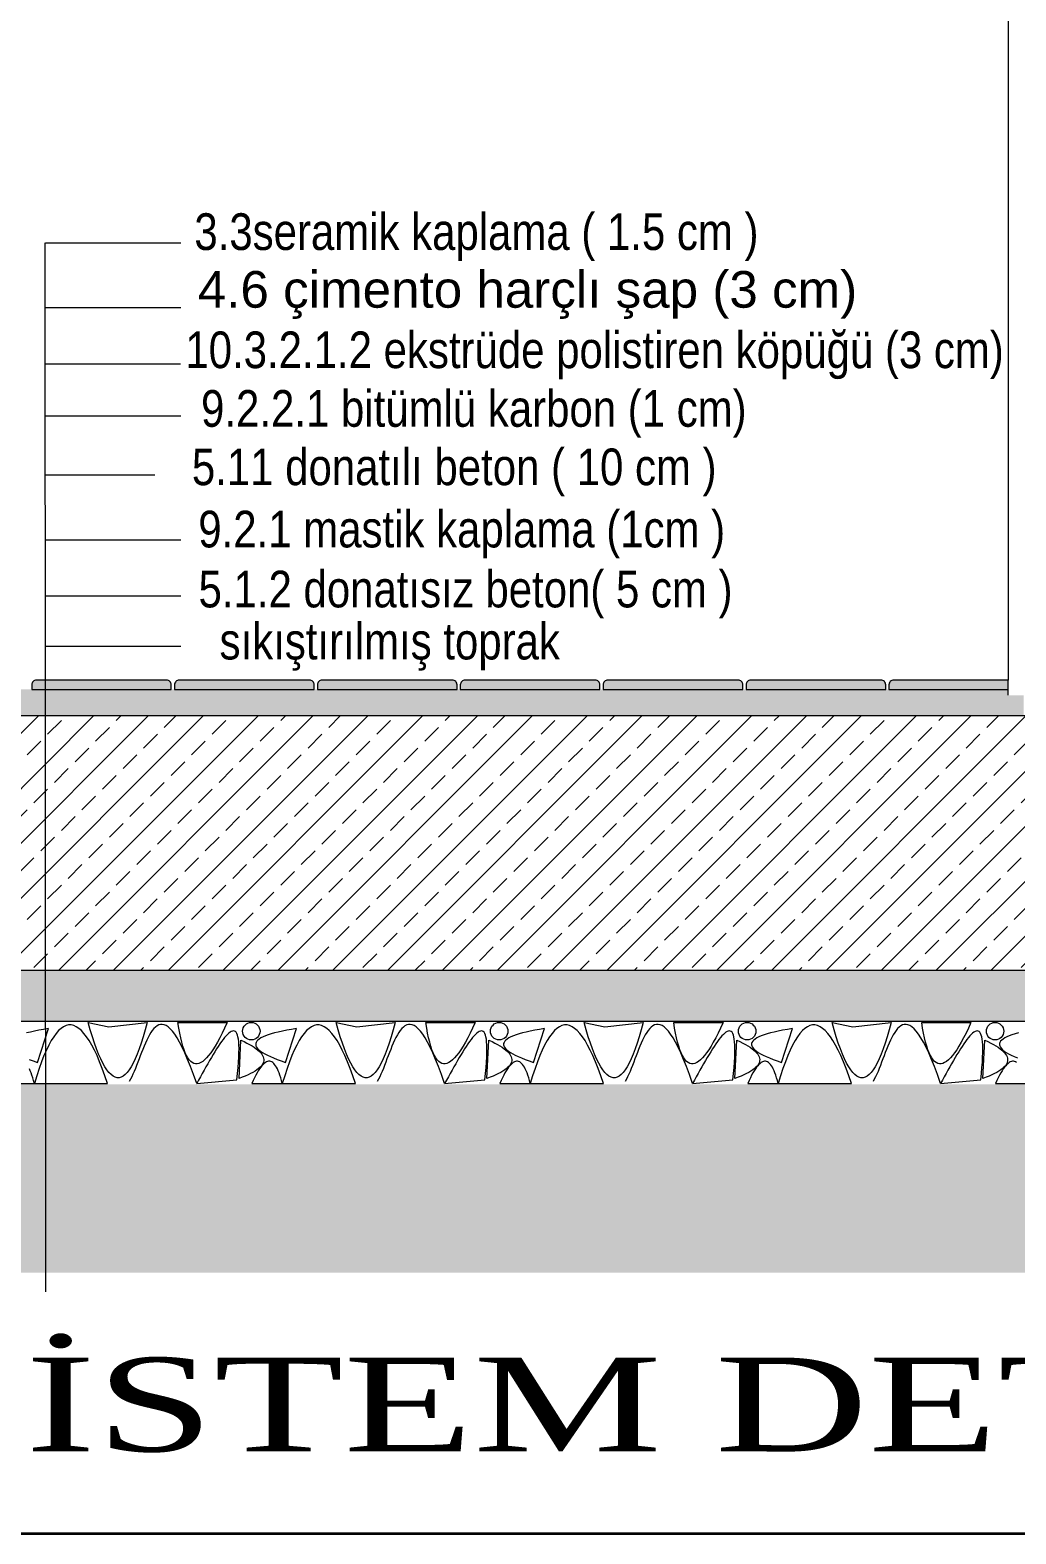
# Model space of a CAD drawing. Header units: millimetres. Extents: x 708 to 46452, y -4963 to 3960.
# Drawn here: x 39748 to 40177, y -4934 to -4279 of the extents above; entities that cross this region are included whole.
import ezdxf
from ezdxf.enums import TextEntityAlignment as Align

# ---------------------------------------------------------------- set-up
doc = ezdxf.new("R2010")
doc.units = ezdxf.units.MM
for name, color, linetype, lineweight in [('1', 7, 'Continuous', 0), ('101', 252, 'Continuous', 0), ('103', 31, 'Continuous', 0), ('155', 254, 'Continuous', 0), ('156', 254, 'Continuous', 0), ('61', 251, 'Continuous', 0), ('80', 3, 'Continuous', 0), ('BOYUT-pafta', 46, 'Continuous', 15), ('görünüş1', 251, 'Continuous', 35)]:
    doc.layers.add(name, color=color, linetype=linetype, lineweight=lineweight)
doc.styles.add('GENERATED_STYLE_8', font='arial.ttf')
doc.styles.add('STYLE1', font='times.ttf', dxfattribs={"width": 0.8, "height": 12.5})

msp = doc.modelspace()

# ---------------------------------------------------------------- hatches: boundary and pattern name
at = {"layer": '101', "linetype": 'Continuous'}
h = msp.add_hatch(dxfattribs=at)
h.set_pattern_fill('ANSI33', color=256, scale=0.106417, style=0, pattern_type=2)
h.set_pattern_definition([(45, (-325258.213, -3584691.536), (-11.95481533, 11.95481533), []), (45, (-325246.258, -3584691.536), (-11.95481533, 11.95481533), [8.45333099, -4.226665494])])
h.paths.add_polyline_path([(40335.966, -4577.792), (39573.358, -4577.792), (39573.358, -4688.728), (40335.966, -4688.728)])
h = msp.add_hatch(dxfattribs=at)
h.set_pattern_fill('AR_CONC', color=256, scale=0.106417, style=0, pattern_type=2)
h.set_pattern_definition([(50, (39573.3576, -4738.4276), (-5.81624, 0.508855), [0.60817, -6.68988]), (355, (39573.3576, -4738.4276), (-1.125145, 6.099485), [0.486537, -5.35192]), (100.45144, (39573.8423, -4738.47), (4.691096, 5.59063), [0.516866, -5.685527]), (46.1842, (39573.3576, -4736.806), (-8.65419, 1.3422), [0.91226, -10.03482]), (96.6356, (39574.079, -4736.918), (7.57912, 7.89907), [0.7753, -8.5283]), (351.1842, (39573.358, -4736.806), (7.57912, 7.89907), [0.7298, -8.02785]), (21, (39574.1685, -4737.2113), (-4.840286, 3.264814), [0.60817, -6.68988]), (326, (39574.1685, -4737.211), (1.97303, 5.880197), [0.486537, -5.351903]), (71.45144, (39574.572, -4737.4833), (6.813314, 2.615383), [0.516866, -5.685517]), (37.5, (39573.3576, -4738.4276), (0.0986036, 2.6994177), [0, -5.287032, 0, -5.432993, 0, -5.372175]), (7.5, (39573.3576, -4738.4276), (2.133216, 3.198263), [0, -3.097617, 0, -5.165397, 0, -2.047508]), (327.5, (39571.5493, -4738.4276), (-4.3287266, 0.18289), [0, -2.027236, 0, -6.324976, 0, -8.392757]), (317.5, (39570.7385, -4738.4276), (4.72902, 0.81174), [0, -2.635407, 0, -4.200433, 0, -5.960074])])
h.paths.add_polyline_path([(40335.966, -4688.728), (39573.358, -4688.728), (39573.358, -4710.915), (40335.966, -4710.915)])
h = msp.add_hatch(dxfattribs=at)
h.set_pattern_fill('EARTH', color=256, scale=0.106417, style=0, pattern_type=2)
h.set_pattern_definition([(45, (-325252.928, -3584691.3588), (-1.2951049466, 1.2951049465), []), (45, (-325253.3597, -3584690.927), (-2.590209893, 2.590209893), []), (45, (-325253.7914, -3584690.4954), (-2.590209893, 2.590209893), []), (135.000000001, (-325254.2231, -3584690.0637), (0.43170164885, 0.43170164884), [1.8315549801, -1.8315549801])])
h.paths.add_polyline_path([(40469.533, -4738.428), (39573.358, -4738.428), (39573.358, -4820.52), (40469.533, -4820.52)])
at = {"layer": '103', "linetype": 'Continuous'}
h = msp.add_hatch(dxfattribs=at)
h.set_pattern_fill('TRIANG', color=256, scale=0.106417, style=0, pattern_type=2)
h.set_pattern_definition([(60, (-901313.0044, -8965630.9146), (-1.5754895597, 2.7288279678), [1.5754895628, -1.5754895628]), (120, (-901313.0044, -8965630.9146), (-3.1509791225, 1.8e-09), [1.5754895628, -1.5754895628]), (1e-14, (-901313.7921, -8965629.5502), (1.5754895628, 2.728827966), [1.5754895628, -1.5754895628])])
h.paths.add_polyline_path([(40180.656, -4568.971), (39573.358, -4568.971), (39573.358, -4577.792), (40180.656, -4577.792)])
at = {"layer": '156', "linetype": 'Continuous'}
h = msp.add_hatch(dxfattribs=at)
h.set_pattern_fill('AR_SAND', color=256, scale=0.106417, style=0, pattern_type=2)
h.set_pattern_definition([(37.5, (-105521.7547, -910547.3292), (-0.0282297965, 0.8634853653), [0, -0.6811716652, 0, -0.7618367308, 0, -0.7282262868]), (7.5, (-105521.7547, -910547.3292), (0.7931064114, 1.2647144307), [0, -0.3674741878, 0, -0.6139507772, 0, -0.23527310804]), (327.5, (-105522.3059, -910547.3292), (1.39556980415, 0.00253566484), [0, -0.2240696267, 0, -0.80665065614, 0, -1.0531272455]), (317.5, (-105522.3059, -910547.3292), (1.3471638526, 0.3933203956), [0, -0.11203481335, 0, -0.52880431903, 0, -0.6049879921])])
h.paths.add_polyline_path([(39750.258, -4562.354, 0.4142136), (39748.229, -4564.383), (39748.229, -4566.412), (39809.098, -4566.412), (39809.098, -4564.383, 0.414216), (39807.069, -4562.354)])
h = msp.add_hatch(dxfattribs=at)
h.set_pattern_fill('AR_SAND', color=256, scale=0.106417, style=0, pattern_type=2)
h.set_pattern_definition([(37.5, (-105459.4651, -910547.3292), (-0.0282297965, 0.8634853653), [0, -0.6811716652, 0, -0.7618367308, 0, -0.7282262868]), (7.5, (-105459.4651, -910547.3292), (0.7931064114, 1.2647144307), [0, -0.3674741878, 0, -0.6139507772, 0, -0.23527310804]), (327.5, (-105460.0163, -910547.3292), (1.39556980415, 0.00253566484), [0, -0.2240696267, 0, -0.80665065614, 0, -1.0531272455]), (317.5, (-105460.0163, -910547.3292), (1.3471638526, 0.3933203956), [0, -0.11203481335, 0, -0.52880431903, 0, -0.6049879921])])
h.paths.add_polyline_path([(39812.547, -4562.354, 0.4142136), (39810.518, -4564.383), (39810.518, -4566.412), (39871.388, -4566.412), (39871.388, -4564.383, 0.414216), (39869.359, -4562.354)])
h = msp.add_hatch(dxfattribs=at)
h.set_pattern_fill('AR_SAND', color=256, scale=0.106417, style=0, pattern_type=2)
h.set_pattern_definition([(37.5, (-105397.1755, -910547.3292), (-0.0282297965, 0.8634853653), [0, -0.6811716652, 0, -0.7618367308, 0, -0.7282262868]), (7.5, (-105397.1755, -910547.3292), (0.7931064114, 1.2647144307), [0, -0.3674741878, 0, -0.6139507772, 0, -0.23527310804]), (327.5, (-105397.7267, -910547.3292), (1.39556980415, 0.00253566484), [0, -0.2240696267, 0, -0.80665065614, 0, -1.0531272455]), (317.5, (-105397.7267, -910547.3292), (1.3471638526, 0.3933203956), [0, -0.11203481335, 0, -0.52880431903, 0, -0.6049879921])])
h.paths.add_polyline_path([(39874.837, -4562.354, 0.4142136), (39872.808, -4564.383), (39872.808, -4566.412), (39933.677, -4566.412), (39933.677, -4564.383, 0.414216), (39931.648, -4562.354)])
h = msp.add_hatch(dxfattribs=at)
h.set_pattern_fill('AR_SAND', color=256, scale=0.106417, style=0, pattern_type=2)
h.set_pattern_definition([(37.5, (-105334.8859, -910547.3292), (-0.0282297965, 0.8634853653), [0, -0.6811716652, 0, -0.7618367308, 0, -0.7282262868]), (7.5, (-105334.8859, -910547.3292), (0.7931064114, 1.2647144307), [0, -0.3674741878, 0, -0.6139507772, 0, -0.23527310804]), (327.5, (-105335.4371, -910547.3292), (1.39556980415, 0.00253566484), [0, -0.2240696267, 0, -0.80665065614, 0, -1.0531272455]), (317.5, (-105335.4371, -910547.3292), (1.3471638526, 0.3933203956), [0, -0.11203481335, 0, -0.52880431903, 0, -0.6049879921])])
h.paths.add_polyline_path([(39937.127, -4562.354, 0.4142136), (39935.098, -4564.383), (39935.098, -4566.412), (39995.967, -4566.412), (39995.967, -4564.383, 0.414216), (39993.938, -4562.354)])
h = msp.add_hatch(dxfattribs=at)
h.set_pattern_fill('AR_SAND', color=256, scale=0.106417, style=0, pattern_type=2)
h.set_pattern_definition([(37.5, (-105272.5963, -910547.3292), (-0.0282297965, 0.8634853653), [0, -0.6811716652, 0, -0.7618367308, 0, -0.7282262868]), (7.5, (-105272.5963, -910547.3292), (0.7931064114, 1.2647144307), [0, -0.3674741878, 0, -0.6139507772, 0, -0.23527310804]), (327.5, (-105273.1475, -910547.3292), (1.39556980415, 0.00253566484), [0, -0.2240696267, 0, -0.80665065614, 0, -1.0531272455]), (317.5, (-105273.1475, -910547.3292), (1.3471638526, 0.3933203956), [0, -0.11203481335, 0, -0.52880431903, 0, -0.6049879921])])
h.paths.add_polyline_path([(39999.416, -4562.354, 0.4142136), (39997.387, -4564.383), (39997.387, -4566.412), (40058.256, -4566.412), (40058.256, -4564.383, 0.414216), (40056.227, -4562.354)])
h = msp.add_hatch(dxfattribs=at)
h.set_pattern_fill('AR_SAND', color=256, scale=0.106417, style=0, pattern_type=2)
h.set_pattern_definition([(37.5, (-105210.3067, -910547.3292), (-0.0282297965, 0.8634853653), [0, -0.6811716652, 0, -0.7618367308, 0, -0.7282262868]), (7.5, (-105210.3067, -910547.3292), (0.7931064114, 1.2647144307), [0, -0.3674741878, 0, -0.6139507772, 0, -0.23527310804]), (327.5, (-105210.8579, -910547.3292), (1.39556980415, 0.00253566484), [0, -0.2240696267, 0, -0.80665065614, 0, -1.0531272455]), (317.5, (-105210.8579, -910547.3292), (1.3471638526, 0.3933203956), [0, -0.11203481335, 0, -0.52880431903, 0, -0.6049879921])])
h.paths.add_polyline_path([(40061.706, -4562.354, 0.4142136), (40059.677, -4564.383), (40059.677, -4566.412), (40120.546, -4566.412), (40120.546, -4564.383, 0.414216), (40118.517, -4562.354)])
h = msp.add_hatch(dxfattribs=at)
h.set_pattern_fill('AR_SAND', color=256, scale=0.106417, style=0, pattern_type=2)
h.set_pattern_definition([(37.5, (-105148.0171, -910547.3292), (-0.0282297965, 0.8634853653), [0, -0.6811716652, 0, -0.7618367308, 0, -0.7282262868]), (7.5, (-105148.0171, -910547.3292), (0.7931064114, 1.2647144307), [0, -0.3674741878, 0, -0.6139507772, 0, -0.23527310804]), (327.5, (-105148.56834, -910547.3292), (1.39556980415, 0.00253566484), [0, -0.2240696267, 0, -0.80665065614, 0, -1.0531272455]), (317.5, (-105148.5683, -910547.3292), (1.3471638526, 0.3933203956), [0, -0.11203481335, 0, -0.52880431903, 0, -0.6049879921])])
h.paths.add_polyline_path([(40123.995, -4562.354, 0.4142136), (40121.966, -4564.383), (40121.966, -4566.412), (40174, -4566.412), (40174, -4562.354)])
at = {"layer": '61', "linetype": 'Continuous'}
h = msp.add_hatch(dxfattribs=at)
h.set_pattern_fill('AR_CONC', color=256, scale=0.106417, style=0, pattern_type=2)
h.set_pattern_definition([(50, (-100365.73176, -911142.84932), (-0.39159093277, 0.03425975088), [0.04094640515, -0.45041045667]), (355, (-100365.73176, -911142.84932), (-0.07575283006, 0.41066094447), [0.03275712412, -0.36032962096]), (100.4514447, (-100365.69913, -911142.85218), (0.31583810168, 0.37640117686), [0.03479908975, -0.38279030494]), (46.1842, (-100365.73176, -911142.74013), (-0.58266205966, 0.09036651932), [0.06141960773, -0.675615685]), (96.63555761, (-100365.6832, -911142.74766), (0.51028062245, 0.53182206525), [0.052198656, -0.57418597597]), (351.18415117, (-100365.73176, -911142.74013), (0.51028062248, 0.53182206522), [0.0491356154, -0.5404919718]), (21, (-100365.67717, -911142.76743), (-0.32588263999, 0.21981061616), [0.04094640515, -0.45041045667]), (326, (-100365.67717, -911142.76743), (0.13283836703, 0.39589685485), [0.03275712412, -0.36032836534]), (71.451445, (-100365.65, -911142.78575), (0.4587210063, 0.17608624073), [0.03479908975, -0.38278964506]), (37.5, (-100365.73176, -911142.84932), (0.006638698165, 0.181744088155), [0, -0.35596074879, 0, -0.365787886025, 0, -0.36169324551]), (7.5, (-100365.73176, -911142.84932), (0.143623358177, 0.21532989002), [0, -0.20855369024, 0, -0.34777146776, 0, -0.137852897345]), (327.5, (-100365.85351, -911142.84932), (-0.291440810735, 0.012313463125), [0, -0.136488017174, 0, -0.42584261358, 0, -0.5650603911]), (317.5, (-100365.9081, -911142.84932), (0.31839146855, 0.05465214716), [0, -0.177434422326, 0, -0.28280317158, 0, -0.40127477049])])
h.paths.add_polyline_path([(39685.939, -4566.412), (39685.939, -4568.971), (39748.229, -4568.971), (39748.229, -4566.412)])
h = msp.add_hatch(dxfattribs=at)
h.set_pattern_fill('AR_CONC', color=256, scale=0.106417, style=0, pattern_type=2)
h.set_pattern_definition([(50, (-100303.44217, -911142.84932), (-0.39159093277, 0.03425975088), [0.04094640515, -0.45041045667]), (355, (-100303.44217, -911142.84932), (-0.07575283006, 0.41066094447), [0.03275712412, -0.36032962096]), (100.4514447, (-100303.40954, -911142.85218), (0.31583810168, 0.37640117686), [0.03479908975, -0.38279030494]), (46.1842, (-100303.44217, -911142.74013), (-0.58266205966, 0.09036651932), [0.06141960773, -0.675615685]), (96.63555761, (-100303.3936, -911142.74766), (0.51028062245, 0.53182206525), [0.052198656, -0.57418597597]), (351.18415117, (-100303.44217, -911142.74013), (0.51028062248, 0.53182206522), [0.0491356154, -0.5404919718]), (21, (-100303.38757, -911142.76743), (-0.32588263999, 0.21981061616), [0.04094640515, -0.45041045667]), (326, (-100303.38757, -911142.76743), (0.13283836703, 0.39589685485), [0.03275712412, -0.36032836534]), (71.451445, (-100303.3604, -911142.78575), (0.4587210063, 0.17608624073), [0.03479908975, -0.38278964506]), (37.5, (-100303.44217, -911142.84932), (0.006638698165, 0.181744088155), [0, -0.35596074879, 0, -0.365787886025, 0, -0.36169324551]), (7.5, (-100303.44217, -911142.84932), (0.143623358177, 0.21532989002), [0, -0.20855369024, 0, -0.34777146776, 0, -0.137852897345]), (327.5, (-100303.56392, -911142.84932), (-0.291440810735, 0.012313463125), [0, -0.136488017174, 0, -0.42584261358, 0, -0.5650603911]), (317.5, (-100303.6185, -911142.84932), (0.31839146855, 0.05465214716), [0, -0.177434422326, 0, -0.28280317158, 0, -0.40127477049])])
h.paths.add_polyline_path([(39748.229, -4566.412), (39748.229, -4568.971), (39810.518, -4568.971), (39810.518, -4566.412)])
h = msp.add_hatch(dxfattribs=at)
h.set_pattern_fill('AR_CONC', color=256, scale=0.106417, style=0, pattern_type=2)
h.set_pattern_definition([(50, (-100241.15258, -911142.84932), (-0.39159093277, 0.03425975088), [0.04094640515, -0.45041045667]), (355, (-100241.15258, -911142.84932), (-0.07575283006, 0.41066094447), [0.03275712412, -0.36032962096]), (100.4514447, (-100241.11994, -911142.85218), (0.31583810168, 0.37640117686), [0.03479908975, -0.38279030494]), (46.1842, (-100241.1526, -911142.74013), (-0.58266205966, 0.09036651932), [0.06141960773, -0.675615685]), (96.63555761, (-100241.104, -911142.74766), (0.51028062245, 0.53182206525), [0.052198656, -0.57418597597]), (351.18415117, (-100241.1526, -911142.74013), (0.51028062248, 0.53182206522), [0.0491356154, -0.5404919718]), (21, (-100241.09798, -911142.76743), (-0.32588263999, 0.21981061616), [0.04094640515, -0.45041045667]), (326, (-100241.098, -911142.76743), (0.13283836703, 0.39589685485), [0.03275712412, -0.36032836534]), (71.451445, (-100241.07083, -911142.78575), (0.4587210063, 0.17608624073), [0.03479908975, -0.38278964506]), (37.5, (-100241.15258, -911142.84932), (0.006638698165, 0.181744088155), [0, -0.35596074879, 0, -0.365787886025, 0, -0.36169324551]), (7.5, (-100241.15258, -911142.84932), (0.143623358177, 0.21532989002), [0, -0.20855369024, 0, -0.34777146776, 0, -0.137852897345]), (327.5, (-100241.27432, -911142.84932), (-0.291440810735, 0.012313463125), [0, -0.136488017174, 0, -0.42584261358, 0, -0.5650603911]), (317.5, (-100241.32892, -911142.84932), (0.31839146855, 0.05465214716), [0, -0.177434422326, 0, -0.28280317158, 0, -0.40127477049])])
h.paths.add_polyline_path([(39810.518, -4566.412), (39810.518, -4568.971), (39872.808, -4568.971), (39872.808, -4566.412)])
h = msp.add_hatch(dxfattribs=at)
h.set_pattern_fill('AR_CONC', color=256, scale=0.106417, style=0, pattern_type=2)
h.set_pattern_definition([(50, (-100178.863, -911142.84932), (-0.39159093277, 0.03425975088), [0.04094640515, -0.45041045667]), (355, (-100178.863, -911142.84932), (-0.07575283006, 0.41066094447), [0.03275712412, -0.36032962096]), (100.4514447, (-100178.83035, -911142.85218), (0.31583810168, 0.37640117686), [0.03479908975, -0.38279030494]), (46.1842, (-100178.863, -911142.74013), (-0.58266205966, 0.09036651932), [0.06141960773, -0.675615685]), (96.63555761, (-100178.81443, -911142.74766), (0.51028062245, 0.53182206525), [0.052198656, -0.57418597597]), (351.18415117, (-100178.863, -911142.74013), (0.51028062248, 0.53182206522), [0.0491356154, -0.5404919718]), (21, (-100178.8084, -911142.76743), (-0.32588263999, 0.21981061616), [0.04094640515, -0.45041045667]), (326, (-100178.8084, -911142.76743), (0.13283836703, 0.39589685485), [0.03275712412, -0.36032836534]), (71.451445, (-100178.78123, -911142.78575), (0.4587210063, 0.17608624073), [0.03479908975, -0.38278964506]), (37.5, (-100178.86299, -911142.84932), (0.006638698165, 0.181744088155), [0, -0.35596074879, 0, -0.365787886025, 0, -0.36169324551]), (7.5, (-100178.86299, -911142.84932), (0.143623358177, 0.21532989002), [0, -0.20855369024, 0, -0.34777146776, 0, -0.137852897345]), (327.5, (-100178.98473, -911142.84932), (-0.291440810735, 0.012313463125), [0, -0.136488017174, 0, -0.42584261358, 0, -0.5650603911]), (317.5, (-100179.03933, -911142.84932), (0.31839146855, 0.05465214716), [0, -0.177434422326, 0, -0.28280317158, 0, -0.40127477049])])
h.paths.add_polyline_path([(39872.808, -4566.412), (39872.808, -4568.971), (39935.098, -4568.971), (39935.098, -4566.412)])
h = msp.add_hatch(dxfattribs=at)
h.set_pattern_fill('AR_CONC', color=256, scale=0.106417, style=0, pattern_type=2)
h.set_pattern_definition([(50, (-100116.5734, -911142.84932), (-0.39159093277, 0.03425975088), [0.04094640515, -0.45041045667]), (355, (-100116.5734, -911142.84932), (-0.07575283006, 0.41066094447), [0.03275712412, -0.36032962096]), (100.4514447, (-100116.54076, -911142.85218), (0.31583810168, 0.37640117686), [0.03479908975, -0.38279030494]), (46.1842, (-100116.5734, -911142.74013), (-0.58266205966, 0.09036651932), [0.06141960773, -0.675615685]), (96.63555761, (-100116.52484, -911142.74766), (0.51028062245, 0.53182206525), [0.052198656, -0.57418597597]), (351.18415117, (-100116.5734, -911142.74013), (0.51028062248, 0.53182206522), [0.0491356154, -0.5404919718]), (21, (-100116.5188, -911142.76743), (-0.32588263999, 0.21981061616), [0.04094640515, -0.45041045667]), (326, (-100116.5188, -911142.76743), (0.13283836703, 0.39589685485), [0.03275712412, -0.36032836534]), (71.451445, (-100116.49164, -911142.78575), (0.4587210063, 0.17608624073), [0.03479908975, -0.38278964506]), (37.5, (-100116.5734, -911142.84932), (0.006638698165, 0.181744088155), [0, -0.35596074879, 0, -0.365787886025, 0, -0.36169324551]), (7.5, (-100116.5734, -911142.84932), (0.143623358177, 0.21532989002), [0, -0.20855369024, 0, -0.34777146776, 0, -0.137852897345]), (327.5, (-100116.69514, -911142.84932), (-0.291440810735, 0.012313463125), [0, -0.136488017174, 0, -0.42584261358, 0, -0.5650603911]), (317.5, (-100116.74974, -911142.84932), (0.31839146855, 0.05465214716), [0, -0.177434422326, 0, -0.28280317158, 0, -0.40127477049])])
h.paths.add_polyline_path([(39935.098, -4566.412), (39935.098, -4568.971), (39997.387, -4568.971), (39997.387, -4566.412)])
h = msp.add_hatch(dxfattribs=at)
h.set_pattern_fill('AR_CONC', color=256, scale=0.106417, style=0, pattern_type=2)
h.set_pattern_definition([(50, (-100054.2838, -911142.84932), (-0.39159093277, 0.03425975088), [0.04094640515, -0.45041045667]), (355, (-100054.2838, -911142.84932), (-0.07575283006, 0.41066094447), [0.03275712412, -0.36032962096]), (100.4514447, (-100054.25117, -911142.85218), (0.31583810168, 0.37640117686), [0.03479908975, -0.38279030494]), (46.1842, (-100054.2838, -911142.74013), (-0.58266205966, 0.09036651932), [0.06141960773, -0.675615685]), (96.63555761, (-100054.23525, -911142.74766), (0.51028062245, 0.53182206525), [0.052198656, -0.57418597597]), (351.18415117, (-100054.2838, -911142.74013), (0.51028062248, 0.53182206522), [0.0491356154, -0.5404919718]), (21, (-100054.2292, -911142.76743), (-0.32588263999, 0.21981061616), [0.04094640515, -0.45041045667]), (326, (-100054.2292, -911142.76743), (0.13283836703, 0.39589685485), [0.03275712412, -0.36032836534]), (71.451445, (-100054.20205, -911142.78575), (0.4587210063, 0.17608624073), [0.03479908975, -0.38278964506]), (37.5, (-100054.2838, -911142.84932), (0.006638698165, 0.181744088155), [0, -0.35596074879, 0, -0.365787886025, 0, -0.36169324551]), (7.5, (-100054.2838, -911142.84932), (0.143623358177, 0.21532989002), [0, -0.20855369024, 0, -0.34777146776, 0, -0.137852897345]), (327.5, (-100054.40555, -911142.84932), (-0.291440810735, 0.012313463125), [0, -0.136488017174, 0, -0.42584261358, 0, -0.5650603911]), (317.5, (-100054.46014, -911142.84932), (0.31839146855, 0.05465214716), [0, -0.177434422326, 0, -0.28280317158, 0, -0.40127477049])])
h.paths.add_polyline_path([(39997.387, -4566.412), (39997.387, -4568.971), (40059.677, -4568.971), (40059.677, -4566.412)])
h = msp.add_hatch(dxfattribs=at)
h.set_pattern_fill('AR_CONC', color=256, scale=0.106417, style=0, pattern_type=2)
h.set_pattern_definition([(50, (-99991.9942, -911142.84932), (-0.39159093277, 0.03425975088), [0.04094640515, -0.45041045667]), (355, (-99991.9942, -911142.84932), (-0.07575283006, 0.41066094447), [0.03275712412, -0.36032962096]), (100.4514447, (-99991.96158, -911142.85218), (0.31583810168, 0.37640117686), [0.03479908975, -0.38279030494]), (46.1842, (-99991.9942, -911142.74013), (-0.58266205966, 0.09036651932), [0.06141960773, -0.675615685]), (96.63555761, (-99991.94565, -911142.74766), (0.51028062245, 0.53182206525), [0.052198656, -0.57418597597]), (351.18415117, (-99991.9942, -911142.74013), (0.51028062248, 0.53182206522), [0.0491356154, -0.5404919718]), (21, (-99991.9396, -911142.76743), (-0.32588263999, 0.21981061616), [0.04094640515, -0.45041045667]), (326, (-99991.9396, -911142.76743), (0.13283836703, 0.39589685485), [0.03275712412, -0.36032836534]), (71.451445, (-99991.91246, -911142.78575), (0.4587210063, 0.17608624073), [0.03479908975, -0.38278964506]), (37.5, (-99991.99421, -911142.84932), (0.006638698165, 0.181744088155), [0, -0.35596074879, 0, -0.365787886025, 0, -0.36169324551]), (7.5, (-99991.99421, -911142.84932), (0.143623358177, 0.21532989002), [0, -0.20855369024, 0, -0.34777146776, 0, -0.137852897345]), (327.5, (-99992.11596, -911142.84932), (-0.291440810735, 0.012313463125), [0, -0.136488017174, 0, -0.42584261358, 0, -0.5650603911]), (317.5, (-99992.17055, -911142.84932), (0.31839146855, 0.05465214716), [0, -0.177434422326, 0, -0.28280317158, 0, -0.40127477049])])
h.paths.add_polyline_path([(40059.677, -4566.412), (40059.677, -4568.971), (40121.966, -4568.971), (40121.966, -4566.412)])
h = msp.add_hatch(dxfattribs=at)
h.set_pattern_fill('AR_CONC', color=256, scale=0.106417, style=0, pattern_type=2)
h.set_pattern_definition([(50, (-99929.70462, -911142.84932), (-0.39159093277, 0.03425975088), [0.04094640515, -0.45041045667]), (355, (-99929.7046, -911142.84932), (-0.07575283006, 0.41066094447), [0.03275712412, -0.36032962096]), (100.4514447, (-99929.672, -911142.85218), (0.31583810168, 0.37640117686), [0.03479908975, -0.38279030494]), (46.1842, (-99929.7046, -911142.74013), (-0.58266205966, 0.09036651932), [0.06141960773, -0.675615685]), (96.63555761, (-99929.65606, -911142.74766), (0.51028062245, 0.53182206525), [0.052198656, -0.57418597597]), (351.18415117, (-99929.7046, -911142.74013), (0.51028062248, 0.53182206522), [0.0491356154, -0.5404919718]), (21, (-99929.65002, -911142.76743), (-0.32588263999, 0.21981061616), [0.04094640515, -0.45041045667]), (326, (-99929.65002, -911142.76743), (0.13283836703, 0.39589685485), [0.03275712412, -0.36032836534]), (71.451445, (-99929.62287, -911142.78575), (0.4587210063, 0.17608624073), [0.03479908975, -0.38278964506]), (37.5, (-99929.70462, -911142.84932), (0.006638698165, 0.181744088155), [0, -0.35596074879, 0, -0.365787886025, 0, -0.36169324551]), (7.5, (-99929.70462, -911142.84932), (0.143623358177, 0.21532989002), [0, -0.20855369024, 0, -0.34777146776, 0, -0.137852897345]), (327.5, (-99929.82637, -911142.84932), (-0.291440810735, 0.012313463125), [0, -0.136488017174, 0, -0.42584261358, 0, -0.5650603911]), (317.5, (-99929.88096, -911142.84932), (0.31839146855, 0.05465214716), [0, -0.177434422326, 0, -0.28280317158, 0, -0.40127477049])])
h.paths.add_polyline_path([(40121.966, -4568.971), (40174, -4568.971), (40174, -4566.412), (40121.966, -4566.412)])

# ---------------------------------------------------------------- linework, layer by layer
at = {"layer": '1', "linetype": 'Continuous'}
for p, q in [((40174, -4060.177), (40174, -4562.354)), ((39754.02, -4371.857), (39754.235, -4828.83)), ((39754.235, -4371.857), (39813.313, -4371.857)), ((39754.235, -4399.954), (39813.313, -4399.954)), ((39754.045, -4424.515), (39813.123, -4424.515)), ((39754.045, -4424.515), (39813.123, -4424.515)), ((39754.235, -4447.168), (39813.313, -4447.168)), ((39754.063, -4472.927), (39801.964, -4472.927)), ((39754.235, -4501.267), (39813.313, -4501.267)), ((39754.235, -4525.582), (39813.313, -4525.582)), ((39754.235, -4525.582), (39813.313, -4525.582)), ((39754.235, -4547.533), (39813.313, -4547.533))]:
    msp.add_line(p, q, dxfattribs=at)
at = {"layer": '1', "linetype": 'Continuous', "flags": 128}
msp.add_lwpolyline([(40174, -4568.971), (40174, -4562.354)], dxfattribs=at)
at = {"layer": '155', "linetype": 'Continuous', "flags": 128}
for points in [[(39736.108, -4738.099), (39749.396, -4738.099), (39781.345, -4738.099), (39780.178, -4734.701), (39779.015, -4731.545), (39777.857, -4728.632), (39776.703, -4725.962), (39775.554, -4723.535), (39774.41, -4721.35), (39773.271, -4719.408), (39772.136, -4717.709), (39771.006, -4716.252), (39769.881, -4715.039), (39768.761, -4714.068), (39767.645, -4713.339), (39766.534, -4712.854), (39765.427, -4712.611), (39764.326, -4712.611), (39763.229, -4712.854), (39762.137, -4713.339), (39761.049, -4714.068), (39759.966, -4715.039), (39758.888, -4716.252), (39757.815, -4717.709), (39756.746, -4719.408), (39755.682, -4721.35), (39754.622, -4723.535), (39753.568, -4725.962), (39752.518, -4728.632), (39751.473, -4731.545), (39750.432, -4734.701), (39749.396, -4738.099), (39749.061, -4736.809), (39748.716, -4735.612), (39748.363, -4734.506), (39748.001, -4733.493), (39747.63, -4732.571), (39747.25, -4731.742)], [(39747.202, -4727.603), (39748.933, -4728.249), (39750.81, -4728.907), (39755.617, -4714.205), (39753.408, -4714.561), (39751.346, -4714.928), (39749.429, -4715.306), (39747.658, -4715.695), (39746.034, -4716.094)], [(39820.168, -4738.099), (39837.697, -4736.541), (39837.993, -4733.72), (39838.229, -4731.127), (39838.407, -4728.754), (39838.529, -4726.595), (39838.596, -4724.645), (39838.61, -4722.897), (39838.573, -4721.345), (39838.486, -4719.983), (39838.35, -4718.805), (39838.169, -4717.803), (39837.942, -4716.973), (39837.673, -4716.308), (39837.362, -4715.802), (39837.011, -4715.448), (39836.623, -4715.241), (39836.197, -4715.174), (39835.737, -4715.241), (39835.244, -4715.436), (39834.719, -4715.753), (39834.165, -4716.185), (39833.582, -4716.726), (39832.973, -4717.371), (39832.339, -4718.112), (39831.682, -4718.944), (39831.003, -4719.86), (39830.304, -4720.855), (39829.587, -4721.922), (39828.854, -4723.055), (39828.106, -4724.248), (39827.344, -4725.494), (39826.571, -4726.788), (39825.788, -4728.123), (39824.996, -4729.492), (39824.199, -4730.891), (39823.396, -4732.312), (39822.589, -4733.75), (39821.782, -4735.198), (39820.974, -4736.649), (39820.168, -4738.099), (39818.802, -4734.249), (39817.489, -4730.759), (39816.225, -4727.617), (39815.011, -4724.809), (39813.843, -4722.323), (39812.72, -4720.147), (39811.641, -4718.267), (39810.604, -4716.67), (39809.607, -4715.344), (39808.649, -4714.277), (39807.728, -4713.454), (39806.842, -4712.864), (39805.989, -4712.494), (39805.169, -4712.331), (39804.379, -4712.361), (39803.617, -4712.573), (39802.883, -4712.954), (39802.174, -4713.49), (39801.488, -4714.17), (39800.825, -4714.979), (39800.182, -4715.906), (39799.558, -4716.938), (39798.95, -4718.062), (39798.358, -4719.264), (39797.78, -4720.533), (39797.214, -4721.856), (39796.658, -4723.219), (39796.111, -4724.61), (39795.572, -4726.016), (39795.037, -4727.424), (39794.506, -4728.823), (39793.978, -4730.198), (39793.45, -4731.537), (39792.921, -4732.827), (39792.388, -4734.055), (39791.852, -4735.21), (39791.309, -4736.277), (39790.758, -4737.244)], [(39928.26, -4738.099), (39945.789, -4736.541), (39946.085, -4733.72), (39946.321, -4731.127), (39946.499, -4728.754), (39946.621, -4726.595), (39946.688, -4724.645), (39946.702, -4722.897), (39946.665, -4721.345), (39946.578, -4719.983), (39946.442, -4718.805), (39946.261, -4717.803), (39946.034, -4716.973), (39945.765, -4716.308), (39945.454, -4715.802), (39945.103, -4715.448), (39944.715, -4715.241), (39944.289, -4715.174), (39943.829, -4715.241), (39943.336, -4715.436), (39942.811, -4715.753), (39942.257, -4716.185), (39941.674, -4716.726), (39941.065, -4717.371), (39940.431, -4718.112), (39939.774, -4718.944), (39939.095, -4719.86), (39938.396, -4720.855), (39937.679, -4721.922), (39936.946, -4723.055), (39936.198, -4724.248), (39935.436, -4725.494), (39934.663, -4726.788), (39933.88, -4728.123), (39933.088, -4729.492), (39932.29, -4730.891), (39931.488, -4732.312), (39930.681, -4733.75), (39929.874, -4735.198), (39929.066, -4736.649), (39928.26, -4738.099), (39926.894, -4734.249), (39925.581, -4730.759), (39924.317, -4727.617), (39923.103, -4724.809), (39921.935, -4722.323), (39920.812, -4720.147), (39919.733, -4718.267), (39918.696, -4716.67), (39917.699, -4715.344), (39916.741, -4714.277), (39915.82, -4713.454), (39914.934, -4712.864), (39914.081, -4712.494), (39913.261, -4712.331), (39912.471, -4712.361), (39911.709, -4712.573), (39910.975, -4712.954), (39910.266, -4713.49), (39909.58, -4714.17), (39908.917, -4714.979), (39908.274, -4715.906), (39907.65, -4716.938), (39907.042, -4718.062), (39906.45, -4719.264), (39905.872, -4720.533), (39905.306, -4721.856), (39904.75, -4723.219), (39904.203, -4724.61), (39903.664, -4726.016), (39903.129, -4727.424), (39902.598, -4728.823), (39902.07, -4730.198), (39901.542, -4731.537), (39901.013, -4732.827), (39900.48, -4734.055), (39899.944, -4735.21), (39899.401, -4736.277), (39898.85, -4737.244)], [(40036.352, -4738.099), (40053.881, -4736.541), (40054.177, -4733.72), (40054.413, -4731.127), (40054.591, -4728.754), (40054.713, -4726.595), (40054.78, -4724.645), (40054.794, -4722.897), (40054.757, -4721.345), (40054.67, -4719.983), (40054.534, -4718.805), (40054.353, -4717.803), (40054.126, -4716.973), (40053.857, -4716.308), (40053.546, -4715.802), (40053.195, -4715.448), (40052.807, -4715.241), (40052.381, -4715.174), (40051.921, -4715.241), (40051.428, -4715.436), (40050.903, -4715.753), (40050.349, -4716.185), (40049.766, -4716.726), (40049.157, -4717.371), (40048.523, -4718.112), (40047.866, -4718.944), (40047.187, -4719.86), (40046.488, -4720.855), (40045.771, -4721.922), (40045.038, -4723.055), (40044.29, -4724.248), (40043.528, -4725.494), (40042.755, -4726.788), (40041.972, -4728.123), (40041.18, -4729.492), (40040.382, -4730.891), (40039.58, -4732.312), (40038.773, -4733.75), (40037.966, -4735.198), (40037.158, -4736.649), (40036.352, -4738.099), (40034.986, -4734.249), (40033.673, -4730.759), (40032.409, -4727.617), (40031.195, -4724.809), (40030.027, -4722.323), (40028.904, -4720.147), (40027.825, -4718.267), (40026.788, -4716.67), (40025.791, -4715.344), (40024.833, -4714.277), (40023.912, -4713.454), (40023.026, -4712.864), (40022.173, -4712.494), (40021.353, -4712.331), (40020.563, -4712.361), (40019.801, -4712.573), (40019.067, -4712.954), (40018.358, -4713.49), (40017.672, -4714.17), (40017.009, -4714.979), (40016.366, -4715.906), (40015.741, -4716.938), (40015.134, -4718.062), (40014.542, -4719.264), (40013.964, -4720.533), (40013.398, -4721.856), (40012.842, -4723.219), (40012.295, -4724.61), (40011.755, -4726.016), (40011.221, -4727.424), (40010.69, -4728.823), (40010.162, -4730.198), (40009.634, -4731.537), (40009.105, -4732.827), (40008.572, -4734.055), (40008.036, -4735.21), (40007.493, -4736.277), (40006.942, -4737.244)], [(40144.444, -4738.099), (40161.973, -4736.541), (40162.269, -4733.72), (40162.505, -4731.127), (40162.683, -4728.754), (40162.805, -4726.595), (40162.872, -4724.645), (40162.886, -4722.897), (40162.849, -4721.345), (40162.761, -4719.983), (40162.626, -4718.805), (40162.445, -4717.803), (40162.218, -4716.973), (40161.949, -4716.308), (40161.638, -4715.802), (40161.287, -4715.448), (40160.898, -4715.241), (40160.473, -4715.174), (40160.013, -4715.241), (40159.52, -4715.436), (40158.995, -4715.753), (40158.441, -4716.185), (40157.858, -4716.726), (40157.249, -4717.371), (40156.615, -4718.112), (40155.958, -4718.944), (40155.279, -4719.86), (40154.58, -4720.855), (40153.863, -4721.922), (40153.13, -4723.055), (40152.381, -4724.248), (40151.62, -4725.494), (40150.847, -4726.788), (40150.064, -4728.123), (40149.272, -4729.492), (40148.474, -4730.891), (40147.672, -4732.312), (40146.865, -4733.75), (40146.058, -4735.198), (40145.25, -4736.649), (40144.444, -4738.099), (40143.078, -4734.249), (40141.765, -4730.759), (40140.501, -4727.617), (40139.287, -4724.809), (40138.119, -4722.323), (40136.996, -4720.147), (40135.917, -4718.267), (40134.88, -4716.67), (40133.883, -4715.344), (40132.925, -4714.277), (40132.004, -4713.454), (40131.118, -4712.864), (40130.265, -4712.494), (40129.445, -4712.331), (40128.655, -4712.361), (40127.893, -4712.573), (40127.159, -4712.954), (40126.45, -4713.49), (40125.764, -4714.17), (40125.101, -4714.979), (40124.458, -4715.906), (40123.833, -4716.938), (40123.226, -4718.062), (40122.634, -4719.264), (40122.056, -4720.533), (40121.49, -4721.856), (40120.934, -4723.219), (40120.387, -4724.61), (40119.847, -4726.016), (40119.313, -4727.424), (40118.782, -4728.823), (40118.254, -4730.198), (40117.726, -4731.537), (40117.196, -4732.827), (40116.664, -4734.055), (40116.128, -4735.21), (40115.585, -4736.277), (40115.034, -4737.244)], [(40178.401, -4716.094), (40176.923, -4716.504), (40175.59, -4716.925), (40174.403, -4717.357), (40173.361, -4717.799), (40172.466, -4718.253), (40171.717, -4718.717), (40171.113, -4719.191), (40170.656, -4719.677), (40170.344, -4720.173), (40170.178, -4720.68), (40170.159, -4721.198), (40170.285, -4721.726), (40170.557, -4722.265), (40170.974, -4722.815), (40171.538, -4723.376), (40172.248, -4723.948), (40173.103, -4724.53), (40174.105, -4725.123), (40175.252, -4725.727), (40176.546, -4726.341), (40177.985, -4726.967)], [(40177.589, -4728.978), (40177.157, -4728.702), (40176.716, -4728.518), (40176.267, -4728.425), (40175.809, -4728.425), (40175.342, -4728.518), (40174.866, -4728.702), (40174.382, -4728.978), (40173.888, -4729.347), (40173.387, -4729.807), (40172.876, -4730.36), (40172.356, -4731.005), (40171.828, -4731.742), (40171.291, -4732.571), (40170.746, -4733.493), (40170.191, -4734.506), (40169.628, -4735.612), (40169.056, -4736.809), (40168.476, -4738.099), (40181.764, -4738.099)]]:
    msp.add_lwpolyline(points, dxfattribs=at)
for points in [[(39781.911, -4713.357), (39798.592, -4711.546), (39797.733, -4714.754), (39796.872, -4717.733), (39796.009, -4720.483), (39795.144, -4723.003), (39794.277, -4725.295), (39793.408, -4727.357), (39792.537, -4729.191), (39791.664, -4730.795), (39790.789, -4732.17), (39789.912, -4733.315), (39789.032, -4734.232), (39788.151, -4734.919), (39787.268, -4735.378), (39786.383, -4735.607), (39785.496, -4735.607), (39784.607, -4735.378), (39783.715, -4734.919), (39782.822, -4734.232), (39781.927, -4733.315), (39781.03, -4732.17), (39780.13, -4730.795), (39779.229, -4729.191), (39778.326, -4727.357), (39777.42, -4725.295), (39776.513, -4723.003), (39775.604, -4720.483), (39774.692, -4717.733), (39773.779, -4714.754), (39772.863, -4711.546)], [(39833.456, -4711.546), (39832.358, -4713.945), (39831.284, -4716.172), (39830.237, -4718.228), (39829.215, -4720.112), (39828.218, -4721.826), (39827.247, -4723.367), (39826.302, -4724.738), (39825.382, -4725.937), (39824.488, -4726.965), (39823.619, -4727.822), (39822.776, -4728.507), (39821.959, -4729.021), (39821.167, -4729.364), (39820.4, -4729.535), (39819.659, -4729.535), (39818.944, -4729.364), (39818.254, -4729.021), (39817.59, -4728.507), (39816.951, -4727.822), (39816.338, -4726.965), (39815.75, -4725.937), (39815.188, -4724.738), (39814.651, -4723.367), (39814.14, -4721.826), (39813.655, -4720.112), (39813.195, -4718.228), (39812.761, -4716.172), (39812.352, -4713.945), (39811.969, -4711.546)], [(39857.488, -4738.099), (39889.437, -4738.099), (39888.27, -4734.701), (39887.107, -4731.545), (39885.949, -4728.632), (39884.795, -4725.962), (39883.646, -4723.535), (39882.502, -4721.35), (39881.363, -4719.408), (39880.228, -4717.709), (39879.098, -4716.252), (39877.973, -4715.039), (39876.853, -4714.068), (39875.737, -4713.339), (39874.626, -4712.854), (39873.519, -4712.611), (39872.418, -4712.611), (39871.321, -4712.854), (39870.229, -4713.339), (39869.141, -4714.068), (39868.058, -4715.039), (39866.98, -4716.252), (39865.907, -4717.709), (39864.838, -4719.408), (39863.774, -4721.35), (39862.714, -4723.535), (39861.66, -4725.962), (39860.61, -4728.632), (39859.565, -4731.545), (39858.524, -4734.701), (39857.488, -4738.099), (39857.153, -4736.809), (39856.808, -4735.612), (39856.455, -4734.506), (39856.093, -4733.493), (39855.722, -4732.571), (39855.342, -4731.742), (39854.954, -4731.005), (39854.557, -4730.36), (39854.151, -4729.807), (39853.737, -4729.347), (39853.313, -4728.978), (39852.881, -4728.702), (39852.441, -4728.518), (39851.991, -4728.425), (39851.533, -4728.425), (39851.066, -4728.518), (39850.59, -4728.702), (39850.106, -4728.978), (39849.613, -4729.347), (39849.111, -4729.807), (39848.6, -4730.36), (39848.081, -4731.005), (39847.552, -4731.742), (39847.016, -4732.571), (39846.47, -4733.493), (39845.916, -4734.506), (39845.352, -4735.612), (39844.781, -4736.809), (39844.2, -4738.099)], [(39863.709, -4714.205), (39861.5, -4714.561), (39859.438, -4714.928), (39857.521, -4715.306), (39855.75, -4715.695), (39854.126, -4716.094), (39852.647, -4716.504), (39851.314, -4716.925), (39850.127, -4717.357), (39849.085, -4717.799), (39848.19, -4718.253), (39847.441, -4718.717), (39846.837, -4719.191), (39846.38, -4719.677), (39846.068, -4720.173), (39845.902, -4720.68), (39845.883, -4721.198), (39846.009, -4721.726), (39846.281, -4722.265), (39846.699, -4722.815), (39847.262, -4723.376), (39847.972, -4723.948), (39848.828, -4724.53), (39849.829, -4725.123), (39850.977, -4725.727), (39852.27, -4726.341), (39853.709, -4726.967), (39855.294, -4727.603), (39857.025, -4728.249), (39858.902, -4728.907)], [(39890.003, -4713.357), (39906.684, -4711.546), (39905.825, -4714.754), (39904.964, -4717.733), (39904.101, -4720.483), (39903.236, -4723.003), (39902.369, -4725.295), (39901.5, -4727.357), (39900.629, -4729.191), (39899.756, -4730.795), (39898.881, -4732.17), (39898.004, -4733.315), (39897.124, -4734.232), (39896.243, -4734.919), (39895.36, -4735.378), (39894.475, -4735.607), (39893.588, -4735.607), (39892.699, -4735.378), (39891.807, -4734.919), (39890.914, -4734.232), (39890.019, -4733.315), (39889.122, -4732.17), (39888.222, -4730.795), (39887.321, -4729.191), (39886.418, -4727.357), (39885.512, -4725.295), (39884.605, -4723.003), (39883.695, -4720.483), (39882.784, -4717.733), (39881.871, -4714.754), (39880.955, -4711.546)], [(39941.548, -4711.546), (39940.449, -4713.945), (39939.376, -4716.172), (39938.329, -4718.228), (39937.307, -4720.112), (39936.31, -4721.826), (39935.339, -4723.367), (39934.394, -4724.738), (39933.474, -4725.937), (39932.58, -4726.965), (39931.711, -4727.822), (39930.868, -4728.507), (39930.051, -4729.021), (39929.259, -4729.364), (39928.492, -4729.535), (39927.751, -4729.535), (39927.036, -4729.364), (39926.346, -4729.021), (39925.682, -4728.507), (39925.043, -4727.822), (39924.43, -4726.965), (39923.842, -4725.937), (39923.28, -4724.738), (39922.743, -4723.367), (39922.232, -4721.826), (39921.747, -4720.112), (39921.287, -4718.228), (39920.853, -4716.172), (39920.444, -4713.945), (39920.06, -4711.546)], [(39965.58, -4738.099), (39997.529, -4738.099), (39996.362, -4734.701), (39995.199, -4731.545), (39994.041, -4728.632), (39992.887, -4725.962), (39991.738, -4723.535), (39990.594, -4721.35), (39989.455, -4719.408), (39988.32, -4717.709), (39987.19, -4716.252), (39986.065, -4715.039), (39984.945, -4714.068), (39983.829, -4713.339), (39982.718, -4712.854), (39981.611, -4712.611), (39980.51, -4712.611), (39979.413, -4712.854), (39978.32, -4713.339), (39977.233, -4714.068), (39976.15, -4715.039), (39975.072, -4716.252), (39973.998, -4717.709), (39972.93, -4719.408), (39971.866, -4721.35), (39970.806, -4723.535), (39969.752, -4725.962), (39968.702, -4728.632), (39967.657, -4731.545), (39966.616, -4734.701), (39965.58, -4738.099), (39965.245, -4736.809), (39964.9, -4735.612), (39964.547, -4734.506), (39964.185, -4733.493), (39963.814, -4732.571), (39963.434, -4731.742), (39963.046, -4731.005), (39962.649, -4730.36), (39962.243, -4729.807), (39961.829, -4729.347), (39961.405, -4728.978), (39960.973, -4728.702), (39960.533, -4728.518), (39960.083, -4728.425), (39959.625, -4728.425), (39959.158, -4728.518), (39958.682, -4728.702), (39958.198, -4728.978), (39957.705, -4729.347), (39957.203, -4729.807), (39956.692, -4730.36), (39956.173, -4731.005), (39955.644, -4731.742), (39955.108, -4732.571), (39954.562, -4733.493), (39954.008, -4734.506), (39953.444, -4735.612), (39952.873, -4736.809), (39952.292, -4738.099)], [(39971.801, -4714.205), (39969.592, -4714.561), (39967.53, -4714.928), (39965.613, -4715.306), (39963.842, -4715.695), (39962.218, -4716.094), (39960.739, -4716.504), (39959.406, -4716.925), (39958.219, -4717.357), (39957.177, -4717.799), (39956.282, -4718.253), (39955.533, -4718.717), (39954.929, -4719.191), (39954.472, -4719.677), (39954.16, -4720.173), (39953.994, -4720.68), (39953.975, -4721.198), (39954.101, -4721.726), (39954.373, -4722.265), (39954.79, -4722.815), (39955.354, -4723.376), (39956.064, -4723.948), (39956.92, -4724.53), (39957.921, -4725.123), (39959.068, -4725.727), (39960.362, -4726.341), (39961.801, -4726.967), (39963.386, -4727.603), (39965.117, -4728.249), (39966.994, -4728.907)], [(39998.095, -4713.357), (40014.776, -4711.546), (40013.917, -4714.754), (40013.056, -4717.733), (40012.193, -4720.483), (40011.328, -4723.003), (40010.461, -4725.295), (40009.592, -4727.357), (40008.721, -4729.191), (40007.848, -4730.795), (40006.973, -4732.17), (40006.096, -4733.315), (40005.216, -4734.232), (40004.335, -4734.919), (40003.452, -4735.378), (40002.567, -4735.607), (40001.68, -4735.607), (40000.79, -4735.378), (39999.899, -4734.919), (39999.006, -4734.232), (39998.111, -4733.315), (39997.213, -4732.17), (39996.314, -4730.795), (39995.413, -4729.191), (39994.51, -4727.357), (39993.604, -4725.295), (39992.697, -4723.003), (39991.787, -4720.483), (39990.876, -4717.733), (39989.963, -4714.754), (39989.047, -4711.546)], [(40049.64, -4711.546), (40048.541, -4713.945), (40047.468, -4716.172), (40046.421, -4718.228), (40045.399, -4720.112), (40044.402, -4721.826), (40043.431, -4723.367), (40042.486, -4724.738), (40041.566, -4725.937), (40040.672, -4726.965), (40039.803, -4727.822), (40038.96, -4728.507), (40038.143, -4729.021), (40037.35, -4729.364), (40036.584, -4729.535), (40035.843, -4729.535), (40035.128, -4729.364), (40034.438, -4729.021), (40033.773, -4728.507), (40033.135, -4727.822), (40032.522, -4726.965), (40031.934, -4725.937), (40031.372, -4724.738), (40030.835, -4723.367), (40030.324, -4721.826), (40029.839, -4720.112), (40029.379, -4718.228), (40028.944, -4716.172), (40028.536, -4713.945), (40028.152, -4711.546)], [(40073.672, -4738.099), (40105.621, -4738.099), (40104.454, -4734.701), (40103.291, -4731.545), (40102.133, -4728.632), (40100.979, -4725.962), (40099.83, -4723.535), (40098.686, -4721.35), (40097.547, -4719.408), (40096.412, -4717.709), (40095.282, -4716.252), (40094.157, -4715.039), (40093.037, -4714.068), (40091.921, -4713.339), (40090.81, -4712.854), (40089.703, -4712.611), (40088.602, -4712.611), (40087.505, -4712.854), (40086.412, -4713.339), (40085.325, -4714.068), (40084.242, -4715.039), (40083.164, -4716.252), (40082.09, -4717.709), (40081.022, -4719.408), (40079.958, -4721.35), (40078.898, -4723.535), (40077.844, -4725.962), (40076.794, -4728.632), (40075.749, -4731.545), (40074.708, -4734.701), (40073.672, -4738.099), (40073.337, -4736.809), (40072.992, -4735.612), (40072.639, -4734.506), (40072.277, -4733.493), (40071.906, -4732.571), (40071.526, -4731.742), (40071.138, -4731.005), (40070.741, -4730.36), (40070.335, -4729.807), (40069.921, -4729.347), (40069.497, -4728.978), (40069.065, -4728.702), (40068.625, -4728.518), (40068.175, -4728.425), (40067.717, -4728.425), (40067.25, -4728.518), (40066.774, -4728.702), (40066.29, -4728.978), (40065.797, -4729.347), (40065.295, -4729.807), (40064.784, -4730.36), (40064.265, -4731.005), (40063.736, -4731.742), (40063.199, -4732.571), (40062.654, -4733.493), (40062.099, -4734.506), (40061.536, -4735.612), (40060.965, -4736.809), (40060.384, -4738.099)], [(40079.892, -4714.205), (40077.684, -4714.561), (40075.622, -4714.928), (40073.705, -4715.306), (40071.934, -4715.695), (40070.309, -4716.094), (40068.831, -4716.504), (40067.498, -4716.925), (40066.311, -4717.357), (40065.269, -4717.799), (40064.374, -4718.253), (40063.625, -4718.717), (40063.021, -4719.191), (40062.564, -4719.677), (40062.252, -4720.173), (40062.086, -4720.68), (40062.067, -4721.198), (40062.193, -4721.726), (40062.465, -4722.265), (40062.882, -4722.815), (40063.446, -4723.376), (40064.156, -4723.948), (40065.012, -4724.53), (40066.013, -4725.123), (40067.16, -4725.727), (40068.454, -4726.341), (40069.893, -4726.967), (40071.478, -4727.603), (40073.209, -4728.249), (40075.086, -4728.907)], [(40106.187, -4713.357), (40122.868, -4711.546), (40122.009, -4714.754), (40121.148, -4717.733), (40120.285, -4720.483), (40119.42, -4723.003), (40118.553, -4725.295), (40117.684, -4727.357), (40116.813, -4729.191), (40115.94, -4730.795), (40115.065, -4732.17), (40114.187, -4733.315), (40113.308, -4734.232), (40112.427, -4734.919), (40111.544, -4735.378), (40110.659, -4735.607), (40109.772, -4735.607), (40108.882, -4735.378), (40107.991, -4734.919), (40107.098, -4734.232), (40106.203, -4733.315), (40105.305, -4732.17), (40104.406, -4730.795), (40103.505, -4729.191), (40102.601, -4727.357), (40101.696, -4725.295), (40100.789, -4723.003), (40099.879, -4720.483), (40098.968, -4717.733), (40098.055, -4714.754), (40097.139, -4711.546)], [(40157.732, -4711.546), (40156.633, -4713.945), (40155.56, -4716.172), (40154.513, -4718.228), (40153.491, -4720.112), (40152.494, -4721.826), (40151.523, -4723.367), (40150.578, -4724.738), (40149.658, -4725.937), (40148.764, -4726.965), (40147.895, -4727.822), (40147.052, -4728.507), (40146.235, -4729.021), (40145.442, -4729.364), (40144.676, -4729.535), (40143.935, -4729.535), (40143.22, -4729.364), (40142.53, -4729.021), (40141.865, -4728.507), (40141.227, -4727.822), (40140.613, -4726.965), (40140.026, -4725.937), (40139.464, -4724.738), (40138.927, -4723.367), (40138.416, -4721.826), (40137.931, -4720.112), (40137.471, -4718.228), (40137.036, -4716.172), (40136.628, -4713.945), (40136.244, -4711.546)], [(39839.464, -4719.247), (39840.818, -4719.87), (39842.074, -4720.489), (39843.231, -4721.104), (39844.289, -4721.716), (39845.248, -4722.325), (39846.108, -4722.931), (39846.87, -4723.533), (39847.532, -4724.131), (39848.096, -4724.727), (39848.561, -4725.319), (39848.927, -4725.907), (39849.194, -4726.493), (39849.363, -4727.075), (39849.432, -4727.653), (39849.403, -4728.229), (39849.275, -4728.8), (39849.048, -4729.369), (39848.722, -4729.934), (39848.298, -4730.496), (39847.774, -4731.054), (39847.152, -4731.609), (39846.431, -4732.161), (39845.611, -4732.709), (39844.692, -4733.254), (39843.675, -4733.796), (39842.558, -4734.334), (39841.343, -4734.869), (39840.029, -4735.4), (39838.616, -4735.929)], [(39947.556, -4719.247), (39948.91, -4719.87), (39950.166, -4720.489), (39951.323, -4721.104), (39952.381, -4721.716), (39953.34, -4722.325), (39954.2, -4722.931), (39954.962, -4723.533), (39955.624, -4724.131), (39956.188, -4724.727), (39956.653, -4725.319), (39957.019, -4725.907), (39957.286, -4726.493), (39957.455, -4727.075), (39957.524, -4727.653), (39957.495, -4728.229), (39957.367, -4728.8), (39957.14, -4729.369), (39956.814, -4729.934), (39956.39, -4730.496), (39955.866, -4731.054), (39955.244, -4731.609), (39954.523, -4732.161), (39953.703, -4732.709), (39952.784, -4733.254), (39951.766, -4733.796), (39950.65, -4734.334), (39949.435, -4734.869), (39948.121, -4735.4), (39946.708, -4735.929)], [(40055.648, -4719.247), (40057.002, -4719.87), (40058.258, -4720.489), (40059.415, -4721.104), (40060.473, -4721.716), (40061.432, -4722.325), (40062.292, -4722.931), (40063.054, -4723.533), (40063.716, -4724.131), (40064.28, -4724.727), (40064.745, -4725.319), (40065.111, -4725.907), (40065.378, -4726.493), (40065.547, -4727.075), (40065.616, -4727.653), (40065.587, -4728.229), (40065.459, -4728.8), (40065.232, -4729.369), (40064.906, -4729.934), (40064.482, -4730.496), (40063.958, -4731.054), (40063.336, -4731.609), (40062.615, -4732.161), (40061.795, -4732.709), (40060.876, -4733.254), (40059.858, -4733.796), (40058.742, -4734.334), (40057.527, -4734.869), (40056.213, -4735.4), (40054.8, -4735.929)], [(40163.74, -4719.247), (40165.094, -4719.87), (40166.35, -4720.489), (40167.507, -4721.104), (40168.565, -4721.716), (40169.524, -4722.325), (40170.384, -4722.931), (40171.146, -4723.533), (40171.808, -4724.131), (40172.372, -4724.727), (40172.837, -4725.319), (40173.203, -4725.907), (40173.47, -4726.493), (40173.639, -4727.075), (40173.708, -4727.653), (40173.679, -4728.229), (40173.551, -4728.8), (40173.324, -4729.369), (40172.998, -4729.934), (40172.574, -4730.496), (40172.05, -4731.054), (40171.428, -4731.609), (40170.707, -4732.161), (40169.887, -4732.709), (40168.968, -4733.254), (40167.95, -4733.796), (40166.834, -4734.334), (40165.619, -4734.869), (40164.304, -4735.4), (40162.891, -4735.929)]]:
    msp.add_lwpolyline(points, close=True, dxfattribs=at)
at = {"layer": '155', "linetype": 'Continuous'}
for centre in [(39843.961, -4715.318), (39952.053, -4715.318), (40060.145, -4715.318), (40168.237, -4715.318)]:
    msp.add_circle(centre, 3.807, dxfattribs=at)
at = {"layer": '80', "linetype": 'Continuous'}
for p, q in [((39573.358, -4577.792), (40335.966, -4577.792)), ((39573.358, -4688.728), (40335.966, -4688.728)), ((39573.358, -4710.915), (40335.966, -4710.915))]:
    msp.add_line(p, q, dxfattribs=at)
at = {"layer": '80', "linetype": 'Continuous', "flags": 128}
for points in [[(39809.098, -4564.383, -0.0006094), (39809.098, -4564.388, 0.4149277), (39807.069, -4562.354), (39750.258, -4562.354, -0.0006094), (39750.263, -4562.354, 0.4149277), (39748.229, -4564.383), (39748.229, -4566.412), (39809.098, -4566.412)], [(39871.388, -4564.383, -0.0006094), (39871.388, -4564.388, 0.4149277), (39869.359, -4562.354), (39812.547, -4562.354, -0.0006094), (39812.552, -4562.354, 0.4149277), (39810.518, -4564.383), (39810.518, -4566.412), (39871.388, -4566.412)], [(39933.677, -4564.383, -0.0006094), (39933.677, -4564.388, 0.4149277), (39931.648, -4562.354), (39874.837, -4562.354, -0.0006094), (39874.842, -4562.354, 0.4149277), (39872.808, -4564.383), (39872.808, -4566.412), (39933.677, -4566.412)], [(39995.967, -4564.383, -0.0006094), (39995.967, -4564.388, 0.4149277), (39993.938, -4562.354), (39937.127, -4562.354, -0.0006094), (39937.131, -4562.354, 0.4149277), (39935.098, -4564.383), (39935.098, -4566.412), (39995.967, -4566.412)], [(40058.256, -4564.383, -0.0006094), (40058.256, -4564.388, 0.4149277), (40056.227, -4562.354), (39999.416, -4562.354, -0.0006094), (39999.421, -4562.354, 0.4149277), (39997.387, -4564.383), (39997.387, -4566.412), (40058.256, -4566.412)], [(40120.546, -4564.383, -0.0006094), (40120.546, -4564.388, 0.4149277), (40118.517, -4562.354), (40061.706, -4562.354, -0.0006094), (40061.711, -4562.354, 0.4149277), (40059.677, -4564.383), (40059.677, -4566.412), (40120.546, -4566.412)]]:
    msp.add_lwpolyline(points, format="xyb", close=True, dxfattribs=at)
msp.add_lwpolyline([(40174, -4562.354), (40123.995, -4562.354, -0.0006094), (40124, -4562.354, 0.4149277), (40121.966, -4564.383), (40121.966, -4566.412), (40174, -4566.412)], format="xyb", dxfattribs=at)
at = {"layer": 'görünüş1'}
msp.add_lwpolyline([(46452.231, -4934.354), (37756.546, -4934.354), (37756.487, -2331.683), (46452.171, -2347.088)], close=True, dxfattribs=at)

# ---------------------------------------------------------------- texts
at = {"layer": '1', "linetype": 'Continuous', "char_height": 15.96249, "attachment_point": 3, "style": 'GENERATED_STYLE_8'}
for s, insert in [('\\A1;{\\fArial Narrow|b0|i0|c162|p34;3.3seramik kaplama ( 1.5 cm )}', (40065.08, -4358.963)), ('\\A1;{\\fArial Narrow|b0|i0|c162|p34;9.2.1 mastik kaplama (1cm )}', (40050.537, -4488.557)), ('\\A1;{\\fArial Narrow|b0|i0|c162|p34;5.1.2 donatısız beton( 5 cm )}', (40053.765, -4514.687)), ('\\A1;{\\fArial Narrow|b0|i0|c162|p34;sıkıştırılmış toprak}', (39978.513, -4537.369))]:
    msp.add_mtext(s, dxfattribs=dict(at, insert=insert))
for s, insert, width in [('\\A1;4.6 çimento harçlı şap (3 cm)', (40108.131, -4384.118), 370.86289), ('\\A1;{\\fArial Narrow|b0|i0|c162|p34;10.3.2.1.2 ekstrüde polistiren köpüğü (3 cm)}', (40172.012, -4410.446), 370.86289), ('\\A1;{\\fArial Narrow|b0|i0|c162|p34;9.2.2.1 bitümlü karbon (1 cm)}', (40059.89, -4435.99), 370.86289), ('\\A1;{\\fArial Narrow|b0|i0|c162|p34;5.11 donatılı beton ( 10 cm )}', (40046.8, -4461.439), 249.46977)]:
    msp.add_mtext(s, dxfattribs=dict(at, insert=insert, width=width))
at = {"layer": 'BOYUT-pafta', "style": 'STYLE1', "width": 1.5}
msp.add_text('SİSTEM DETAYI ', height=40.83768, dxfattribs=at).set_placement((39693.943, -4857.535), align=Align.TOP_LEFT)

doc.saveas('drawing.dxf')
